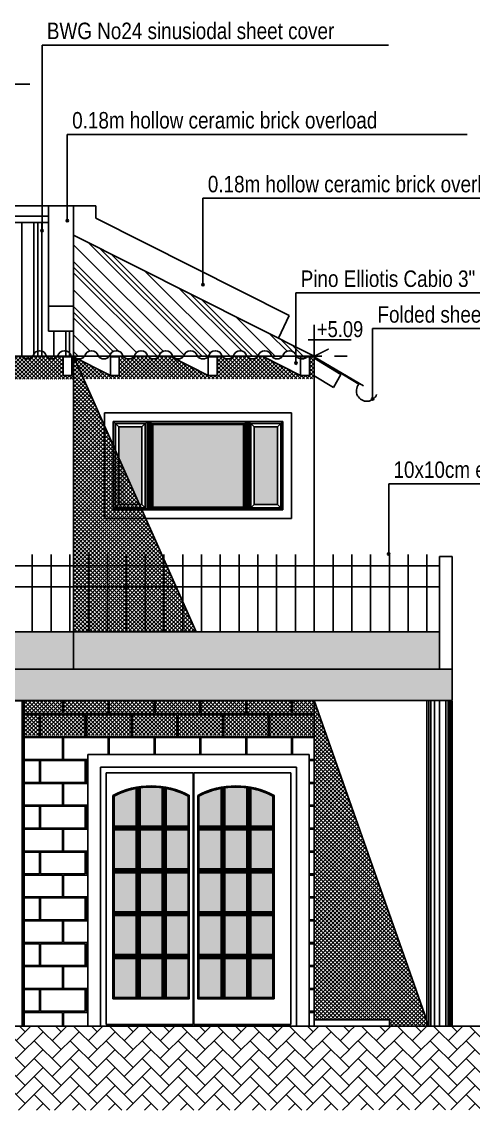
# Model space of a CAD drawing. Header units: millimetres. Extents: x 221 to 543, y -43 to 148.
# Drawn here: x 245.46 to 249.06, y 76.03 to 84.72 of the extents above; entities that cross this region are included whole.
import ezdxf

# ---------------------------------------------------------------- set-up
doc = ezdxf.new("R2010")
doc.units = ezdxf.units.MM
doc.linetypes.add('HIDDEN2', pattern=[4.7625, 3.175, -1.5875])
for name, color, linetype in [('02', 2, 'Continuous'), ('10-M-A-100', 3, 'Continuous'), ('10-NIVELES EN CORTE', 7, 'Continuous'), ('13010100', 7, 'Continuous'), ('1301050', 3, 'Continuous'), ('MMADERA', 7, 'Continuous')]:
    doc.layers.add(name, color=color, linetype=linetype)
doc.styles.add('NARROW', font='ARIALN.TTF')

# ---------------------------------------------------------------- blocks, each defined once
blk = doc.blocks.new('NIVEL-CORTE')
at = {"color": 8}
for p, q in [((0, 0.333), (0, -0.05)), ((-0.064, 0.176), (0.393, 0.176))]:
    blk.add_line(p, q, dxfattribs=at)
at = {"layer": '10-M-A-100', "color": 8, "linetype": 'HIDDEN2', "ltscale": 0.03}
blk.add_line((0.349, 0), (-0.064, 0), dxfattribs=at)
at = {"layer": '10-NIVELES EN CORTE', "const_width": 0.015}
for points in [[(0, 0), (-0.155, 0.078)], [(0, 0), (0.155, 0.078)]]:
    blk.add_lwpolyline(points, dxfattribs=at)
at = {"layer": '10-NIVELES EN CORTE', "style": 'NARROW'}
blk.add_attdef('NIVEL', (0.055, 0.204), '', height=0.17, dxfattribs=at)

msp = doc.modelspace()

# ---------------------------------------------------------------- hatches: boundary and pattern name
h = msp.add_hatch(color=256)
h.paths.add_polyline_path([(245.8304, 83.1291), (245.8216, 83.1326), (245.8216, 83.1231, 0.306117)])
h.paths.add_polyline_path([(245.8216, 83.1421), (245.8216, 83.1326), (245.8304, 83.1291, 0.095932), (245.8311, 83.1326, 0.414214)])
h.paths.add_polyline_path([(245.8216, 83.1421, 0.414214), (245.8121, 83.1326, 0.414214), (245.8216, 83.1231), (245.8216, 83.1326)])
h = msp.add_hatch(color=256)
h.paths.add_polyline_path([(245.6285, 83.0506), (245.6197, 83.0542), (245.6197, 83.0447, 0.306117)])
h.paths.add_polyline_path([(245.6197, 83.0637), (245.6197, 83.0542), (245.6285, 83.0506, 0.095932), (245.6292, 83.0542, 0.414214)])
h.paths.add_polyline_path([(245.6197, 83.0637, 0.414214), (245.6102, 83.0542, 0.414214), (245.6197, 83.0447), (245.6197, 83.0542)])
h = msp.add_hatch()
h.set_pattern_fill('PLASTI', color=251, scale=0.04, angle=135, style=0)
h.paths.add_polyline_path([(245.8718, 83.0175), (245.8718, 82.0504), (245.9602, 82.0504, -0.798228), (246.0694, 82.0504), (246.1578, 82.0504, -0.798228), (246.267, 82.0504), (246.3554, 82.0504, -0.798228), (246.4646, 82.0504), (246.553, 82.0504, -0.798228), (246.6622, 82.0504), (246.7506, 82.0504, -0.798228), (246.8598, 82.0504), (246.9482, 82.0504, -0.798228), (247.0574, 82.0504), (247.1458, 82.0504, -0.798228), (247.255, 82.0504), (247.3433, 82.0504, -0.798228), (247.4525, 82.0504), (247.5409, 82.0504, -0.798228), (247.6501, 82.0504), (247.7922, 82.0504)])
h = msp.add_hatch(color=256)
h.paths.add_polyline_path([(246.9132, 82.6194), (246.9044, 82.6229), (246.9044, 82.6135, 0.306117)])
h.paths.add_polyline_path([(246.9044, 82.6324), (246.9044, 82.6229), (246.9132, 82.6194, 0.095932), (246.9139, 82.6229, 0.414214)])
h.paths.add_polyline_path([(246.9044, 82.6324, 0.414214), (246.8949, 82.6229, 0.414214), (246.9044, 82.6135), (246.9044, 82.6229)])
h = msp.add_hatch()
h.set_pattern_fill('ANSI37', color=252, scale=0.007, angle=90, style=0)
h.paths.add_polyline_path([(245.8994, 82.0313, -0.082544), (245.883, 82.0396), (245.8748, 82.0437), (245.9526, 81.8687), (247.7922, 81.8687), (247.7922, 82.0504), (247.747, 82.0504), (247.754, 82.0469), (247.754, 81.8969), (247.684, 81.8969), (247.3791, 82.0504), (247.3433, 82.0504, -0.489043), (247.255, 82.0504), (247.1458, 82.0504, -0.489043), (247.0574, 82.0504), (247.0095, 82.0504), (247.0165, 82.0469), (247.0165, 81.8969), (246.9465, 81.8969), (246.6416, 82.0504), (246.553, 82.0504, -0.489043), (246.4646, 82.0504), (246.3554, 82.0504, -0.489043), (246.267, 82.0504), (246.2293, 82.0504), (246.2364, 82.0469), (246.2364, 81.8969), (246.1664, 81.8969)])
h.paths.add_polyline_path([(245.0016, 82.0504), (244.2716, 82.0504), (244.2716, 81.8969), (244.2016, 81.8969), (244.2016, 82.0504), (243.4716, 82.0504), (243.4716, 81.8969), (243.4016, 81.8969), (243.4016, 82.0504), (242.6716, 82.0504), (242.6716, 81.8969), (242.6016, 81.8969), (242.6016, 82.0504), (241.8716, 82.0504), (241.8716, 81.8969), (241.8016, 81.8969), (241.8016, 82.0504), (241.7922, 82.0504), (241.7922, 81.8672), (245.8718, 81.8672), (245.8718, 82.0504), (245.8582, 82.0504), (245.8582, 81.8969), (245.7882, 81.8969), (245.7882, 82.0504), (245.0716, 82.0504), (245.0716, 81.8969), (245.0016, 81.8969)])
h.paths.add_polyline_path([(246.5922, 80.2084), (246.4422, 80.2084), (246.4422, 79.8504), (246.5922, 79.8504)])
h.paths.add_polyline_path([(245.8718, 82.0504), (245.8718, 80.376), (246.5922, 80.376), (246.5922, 80.4297)])
h.paths.add_polyline_path([(245.9922, 80.376), (245.8718, 80.376), (245.8718, 80.2084), (245.9922, 80.2084)])
h.paths.add_polyline_path([(246.1422, 80.376), (245.9922, 80.376), (245.9922, 80.2084), (246.1422, 80.2084)])
h.paths.add_polyline_path([(246.2922, 80.376), (246.1422, 80.376), (246.1422, 80.2084), (246.2922, 80.2084)])
h.paths.add_polyline_path([(246.4422, 80.376), (246.2922, 80.376), (246.2922, 80.2084), (246.4422, 80.2084)])
h.paths.add_polyline_path([(246.5922, 80.376), (246.4422, 80.376), (246.4422, 80.2084), (246.5922, 80.2084)])
h.paths.add_polyline_path([(246.6161, 80.376), (246.5922, 80.376), (246.5922, 80.2084), (246.6905, 80.2084)])
h.paths.add_polyline_path([(246.6905, 80.2084), (246.5922, 80.2084), (246.5922, 79.8504), (246.7422, 79.8504), (246.7422, 80.0922)])
h.paths.add_polyline_path([(246.7422, 80.0922), (246.7422, 79.8504), (246.8497, 79.8504)])
h.paths.add_polyline_path([(246.4422, 80.2084), (246.2922, 80.2084), (246.2922, 79.8504), (246.4422, 79.8504)])
h.paths.add_polyline_path([(246.2922, 80.2084), (246.1422, 80.2084), (246.1422, 79.8504), (246.2922, 79.8504)])
h.paths.add_polyline_path([(246.1422, 80.2084), (245.9922, 80.2084), (245.9922, 79.8504), (246.1422, 79.8504)])
h.paths.add_polyline_path([(245.9922, 80.2084), (245.8718, 80.2084), (245.8718, 79.8504), (245.9922, 79.8504)])
h.paths.add_polyline_path([(244.9638, 79.3003), (239.8922, 79.3002), (239.8922, 79.0229), (244.9638, 79.0229)])
h.paths.add_polyline_path([(245.278, 79.3003), (244.9638, 79.3003), (244.9638, 79.0229), (245.278, 79.0229)])
h.paths.add_polyline_path([(247.7922, 79.3004), (245.478, 79.3003), (245.478, 79.0229), (247.7922, 79.0229)])
h.paths.add_polyline_path([(247.8898, 79.0229), (247.7922, 79.0229), (247.7922, 76.7502), (248.3922, 76.7502), (248.3922, 76.7002), (248.6922, 76.7002), (248.6922, 76.7429)])
h = msp.add_hatch(color=256)
h.paths.add_polyline_path([(247.6546, 81.9916), (247.6458, 81.9951), (247.6458, 81.9856, 0.306117)])
h.paths.add_polyline_path([(247.6458, 82.0046), (247.6458, 81.9951), (247.6546, 81.9916, 0.095932), (247.6552, 81.9951, 0.414214)])
h.paths.add_polyline_path([(247.6458, 82.0046, 0.414214), (247.6363, 81.9951, 0.414214), (247.6458, 81.9856), (247.6458, 81.9951)])
h = msp.add_hatch(color=256)
h.paths.add_polyline_path([(248.2674, 81.7063), (248.2586, 81.7099), (248.2586, 81.7004, 0.306117)])
h.paths.add_polyline_path([(248.2586, 81.7194), (248.2586, 81.7099), (248.2674, 81.7063, 0.095932), (248.2681, 81.7099, 0.414214)])
h.paths.add_polyline_path([(248.2586, 81.7194, 0.414214), (248.2491, 81.7099, 0.414214), (248.2586, 81.7004), (248.2586, 81.7099)])
h = msp.add_hatch(color=253)
h.paths.add_polyline_path([(244.1964, 81.506), (243.4717, 81.506), (243.4717, 80.8453), (244.1964, 80.8453)])
h.paths.add_polyline_path([(243.3858, 81.4857), (243.2009, 81.4857), (243.2009, 80.8656), (243.3858, 80.8656)])
h.paths.add_polyline_path([(244.4672, 81.4857), (244.2824, 81.4857), (244.2824, 80.8656), (244.4672, 80.8656)])
h.paths.add_polyline_path([(247.2275, 81.506), (246.5028, 81.506), (246.5028, 80.8453), (247.2275, 80.8453)])
h.paths.add_polyline_path([(246.4169, 81.4857), (246.232, 81.4857), (246.232, 81.2401), (246.3985, 80.8656), (246.4169, 80.8656)])
h.paths.add_polyline_path([(247.4983, 81.4857), (247.3135, 81.4857), (247.3135, 80.8656), (247.4983, 80.8656)])
for points in [[(246.2789, 81.4857), (246.232, 81.4857), (246.232, 80.8656), (246.2789, 80.8656)], [(246.553, 81.506), (246.5028, 81.506), (246.5028, 80.8453), (246.553, 80.8453)]]:
    msp.add_hatch(color=256).paths.add_polyline_path(points)
h = msp.add_hatch(color=256)
h.paths.add_polyline_path([(248.3953, 80.4662), (248.3865, 80.4698), (248.3865, 80.4603, 0.306117)])
h.paths.add_polyline_path([(248.3865, 80.4793), (248.3865, 80.4698), (248.3953, 80.4662, 0.095932), (248.396, 80.4698, 0.414214)])
h.paths.add_polyline_path([(248.3865, 80.4793, 0.414214), (248.377, 80.4698, 0.414214), (248.3865, 80.4603), (248.3865, 80.4698)])
h = msp.add_hatch()
h.set_pattern_fill('AR-SAND', color=252, scale=0.002, style=0)
h.paths.add_polyline_path([(239.7922, 79.8504), (239.7922, 79.5504), (245.8718, 79.5504), (245.8718, 79.8504)])
h.paths.add_polyline_path([(248.7922, 79.5504), (248.7922, 79.8504), (245.8718, 79.8504), (245.8718, 79.5504)])
h = msp.add_hatch()
h.set_pattern_fill('AR-CONC', color=252, scale=0.002, style=0)
h.set_pattern_definition([(50, (0, 0), (0.36436934, -0.03187817), [0.0381, -0.4191]), (355, (0, 0), (-0.07048565, 0.3821133), [0.03048, -0.33528]), (100.451, (0.03036, -0.00266), (0.293885, 0.35023338), [0.03238, -0.35618]), (46.1842, (0, 0.1016), (0.5421581, -0.08408466), [0.05715, -0.62865]), (96.6356, (0.0452, 0.0946), (0.4748085, 0.4948511), [0.04857, -0.53427]), (351.184, (0, 0.1016), (0.4748092, 0.4948502), [0.04572, -0.50292]), (21, (0.0508, 0.0762), (0.30322976, -0.20453104), [0.0381, -0.4191]), (326, (0.0508, 0.0762), (0.12360406, 0.36837593), [0.03048, -0.33528]), (71.4514, (0.07607, 0.05916), (0.426833, 0.1638457), [0.03238, -0.35618]), (37.5, (0, 0), (0.006177207, 0.16911008), [0, -0.331216, 0, -0.34036, 0, -0.33655]), (7.5, (0, 0), (0.13363933, 0.20036115), [0, -0.194056, 0, -0.323596, 0, -0.12827]), (327.5, (-0.11328, 0), (0.27118119, -0.01145749), [0, -0.127, 0, -0.39624, 0, -0.52578]), (317.5, (-0.16408, 0), (0.29625836, 0.05085298), [0, -0.1651, 0, -0.263144, 0, -0.37338])])
h.paths.add_polyline_path([(248.6922, 79.3004), (248.6922, 79.3004), (248.8922, 79.3004), (248.8922, 79.5504), (239.6922, 79.5504), (239.6922, 79.3004), (239.8922, 79.3004), (239.8922, 79.3002)])
h = msp.add_hatch()
h.set_pattern_fill('ANSI37', color=252, scale=0.007, angle=90, style=0)
h.paths.add_polyline_path([(247.7922, 79.3004), (247.7922, 79.0229), (247.8898, 79.0229)])
h = msp.add_hatch(color=253)
h.paths.add_polyline_path([(246.3712, 78.5977, 0.071864), (246.1952, 78.5379), (246.1952, 78.2977), (246.3712, 78.2977)])
h.paths.add_polyline_path([(246.5782, 78.6028, 0.068005), (246.4022, 78.6028), (246.4022, 78.2977), (246.5782, 78.2977)])
h.paths.add_polyline_path([(246.7852, 78.5379, 0.071864), (246.6092, 78.5977), (246.6092, 78.2977), (246.7852, 78.2977)])
h.paths.add_polyline_path([(246.3712, 78.2667), (246.1952, 78.2667), (246.1952, 77.9557), (246.3712, 77.9557)])
h.paths.add_polyline_path([(246.5782, 78.2667), (246.4022, 78.2667), (246.4022, 77.9557), (246.5782, 77.9557)])
h.paths.add_polyline_path([(246.7852, 78.2667), (246.6092, 78.2667), (246.6092, 77.9557), (246.7852, 77.9557)])
h.paths.add_polyline_path([(246.7852, 77.9247), (246.6092, 77.9247), (246.6092, 77.6137), (246.7852, 77.6137)])
h.paths.add_polyline_path([(246.5782, 77.9247), (246.4022, 77.9247), (246.4022, 77.6137), (246.5782, 77.6137)])
h.paths.add_polyline_path([(246.3712, 77.9247), (246.1952, 77.9247), (246.1952, 77.6137), (246.3712, 77.6137)])
h.paths.add_polyline_path([(246.3712, 77.5827), (246.1952, 77.5827), (246.1952, 77.2717), (246.3712, 77.2717)])
h.paths.add_polyline_path([(246.5782, 77.5827), (246.4022, 77.5827), (246.4022, 77.2717), (246.5782, 77.2717)])
h.paths.add_polyline_path([(246.7852, 77.5827), (246.6092, 77.5827), (246.6092, 77.2717), (246.7852, 77.2717)])
h.paths.add_polyline_path([(246.7852, 77.2407), (246.6092, 77.2407), (246.6092, 76.9287), (246.7852, 76.9287)])
h.paths.add_polyline_path([(246.5782, 77.2407), (246.4022, 77.2407), (246.4022, 76.9287), (246.5782, 76.9287)])
h.paths.add_polyline_path([(246.3712, 77.2407), (246.1952, 77.2407), (246.1952, 76.9287), (246.3712, 76.9287)])
h.paths.add_polyline_path([(247.0485, 77.2407), (246.8725, 77.2407), (246.8725, 76.9287), (247.0485, 76.9287)])
h.paths.add_polyline_path([(247.2555, 77.2407), (247.0795, 77.2407), (247.0795, 76.9287), (247.2555, 76.9287)])
h.paths.add_polyline_path([(247.4625, 77.2407), (247.2865, 77.2407), (247.2865, 76.9287), (247.4625, 76.9287)])
h.paths.add_polyline_path([(247.4625, 77.5827), (247.2865, 77.5827), (247.2865, 77.2717), (247.4625, 77.2717)])
h.paths.add_polyline_path([(247.2555, 77.5827), (247.0795, 77.5827), (247.0795, 77.2717), (247.2555, 77.2717)])
h.paths.add_polyline_path([(247.0485, 77.5827), (246.8725, 77.5827), (246.8725, 77.2717), (247.0485, 77.2717)])
h.paths.add_polyline_path([(247.0485, 77.9247), (246.8725, 77.9247), (246.8725, 77.6137), (247.0485, 77.6137)])
h.paths.add_polyline_path([(247.2555, 77.9247), (247.0795, 77.9247), (247.0795, 77.6137), (247.2555, 77.6137)])
h.paths.add_polyline_path([(247.4625, 77.9247), (247.2865, 77.9247), (247.2865, 77.6137), (247.4625, 77.6137)])
h.paths.add_polyline_path([(247.4625, 78.2667), (247.2865, 78.2667), (247.2865, 77.9557), (247.4625, 77.9557)])
h.paths.add_polyline_path([(247.2555, 78.2667), (247.0795, 78.2667), (247.0795, 77.9557), (247.2555, 77.9557)])
h.paths.add_polyline_path([(247.0485, 78.2667), (246.8725, 78.2667), (246.8725, 77.9557), (247.0485, 77.9557)])
h.paths.add_polyline_path([(247.0485, 78.5977, 0.071864), (246.8725, 78.5379), (246.8725, 78.2977), (247.0485, 78.2977)])
h.paths.add_polyline_path([(247.2555, 78.6028, 0.068005), (247.0795, 78.6028), (247.0795, 78.2977), (247.2555, 78.2977)])
h.paths.add_polyline_path([(247.4625, 78.5379, 0.071864), (247.2865, 78.5977), (247.2865, 78.2977), (247.4625, 78.2977)])
h = msp.add_hatch()
h.set_pattern_fill('AR-HBONE', color=252, scale=0.001, style=0)
h.paths.add_polyline_path([(253.6294, 76.6002), (253.0267, 76.6002), (253.0267, 76.4595), (252.897, 76.4595), (252.897, 76.2991, -0.414214), (252.797, 76.1991), (252.597, 76.1991, -0.414214), (252.497, 76.2991), (252.497, 76.4595), (252.1459, 76.4595), (252.1459, 76.6002), (251.4855, 76.6002), (251.4855, 76.03), (253.6294, 76.03)])
h.paths.add_polyline_path([(251.4855, 76.6002), (250.7902, 76.6002), (250.7902, 76.7002), (248.0728, 76.7002), (248.0728, 76.03), (251.4855, 76.03)])
h.paths.add_polyline_path([(242.1319, 76.7002), (242.1319, 76.0281), (248.0742, 76.0281), (248.0742, 76.7002)])

# ---------------------------------------------------------------- linework, layer by layer
for p, q in [((245.6197, 83.059), (245.6197, 84.5362)), ((245.6197, 84.5362), (248.3848, 84.5362)), ((242.7854, 84.2231), (245.5229, 84.2231)), ((245.8216, 83.1326), (245.8216, 83.8222)), ((245.8216, 83.8222), (249.0133, 83.8222)), ((246.9044, 82.6229), (246.9044, 83.3126)), ((246.9044, 83.3126), (250.0962, 83.3126)), ((247.7922, 82.0504), (245.8718, 83.0175)), ((247.6458, 81.9951), (247.6458, 82.5568)), ((247.6458, 82.5568), (249.5979, 82.5568)), ((248.2586, 81.7099), (248.2586, 82.2715)), ((248.2586, 82.2715), (251.0237, 82.2715)), ((245.8718, 82.0504), (247.7922, 82.0504)), ((247.7922, 82.0463), (248.1852, 81.8138)), ((248.3865, 80.4698), (248.3865, 81.0314)), ((248.3865, 81.0314), (251.5783, 81.0314)), ((248.3922, 76.7502), (247.7922, 76.7502)), ((248.3922, 76.7502), (248.3922, 76.7002))]:
    msp.add_line(p, q)
at = {"color": 253}
msp.add_line((245.6718, 83.2504), (243.7922, 83.2504), dxfattribs=at)
at = {"color": 3}
for p, q in [((245.8718, 83.2504), (246.0488, 83.2504)), ((246.0488, 83.2504), (246.0488, 83.1523)), ((247.5914, 82.3754), (246.0488, 83.1523)), ((247.5914, 82.3754), (247.5082, 82.1934)), ((248.7922, 79.8504), (239.7922, 79.8504)), ((247.7922, 79.3004), (247.7922, 76.7002))]:
    msp.add_line(p, q, dxfattribs=at)
at = {"color": 250}
for p, q in [((245.4592, 82.0504), (245.4592, 83.1182)), ((245.5545, 82.0504), (245.5545, 83.1182)), ((245.5863, 82.0504), (245.5863, 83.1182)), ((245.618, 82.0504), (245.618, 83.1182)), ((245.7132, 82.0504), (245.7132, 82.2504)), ((245.8085, 82.0504), (245.8085, 82.2504)), ((245.8402, 82.0504), (245.8402, 82.2504))]:
    msp.add_line(p, q, dxfattribs=at)
at = {"color": 2}
for p, q in [((245.8582, 82.0469), (245.7882, 82.0469)), ((245.7882, 82.0469), (245.7882, 81.8969)), ((245.8582, 81.8969), (245.8582, 82.0469)), ((246.1664, 81.8969), (245.8615, 82.0504)), ((246.1664, 82.0469), (246.1593, 82.0504)), ((246.2364, 82.0469), (246.1664, 82.0469)), ((246.1664, 82.0469), (246.1664, 81.8969)), ((246.2364, 82.0469), (246.2293, 82.0504)), ((246.2364, 81.8969), (246.2364, 82.0469)), ((246.9465, 81.8969), (246.6416, 82.0504)), ((246.9465, 82.0469), (246.9395, 82.0504)), ((247.0165, 82.0469), (246.9465, 82.0469)), ((246.9465, 82.0469), (246.9465, 81.8969)), ((247.0165, 82.0469), (247.0095, 82.0504)), ((247.0165, 81.8969), (247.0165, 82.0469)), ((247.684, 81.8969), (247.3791, 82.0504)), ((247.684, 82.0469), (247.677, 82.0504)), ((247.754, 82.0469), (247.684, 82.0469)), ((247.684, 82.0469), (247.684, 81.8969)), ((247.754, 82.0469), (247.747, 82.0504)), ((247.754, 81.8969), (247.754, 82.0469)), ((247.7922, 82.0504), (247.7922, 79.8504)), ((247.7922, 82.0347), (248.005, 81.9051)), ((245.7882, 81.8969), (245.8582, 81.8969)), ((246.1664, 81.8969), (246.2364, 81.8969)), ((246.9465, 81.8969), (247.0165, 81.8969)), ((247.684, 81.8969), (247.754, 81.8969)), ((248.005, 81.9051), (247.9455, 81.8003)), ((248.1476, 81.826), (247.9776, 81.9302)), ((247.7922, 81.8936), (247.9455, 81.8003)), ((245.5422, 79.8504), (245.5422, 80.4666)), ((245.6922, 79.8504), (245.6922, 80.4666)), ((245.8422, 79.8504), (245.8422, 80.4666)), ((245.9922, 79.8504), (245.9922, 80.4666)), ((246.1422, 79.8504), (246.1422, 80.4666)), ((246.2922, 79.8504), (246.2922, 80.4666)), ((246.4422, 79.8504), (246.4422, 80.4666)), ((246.5922, 79.8504), (246.5922, 80.4666)), ((246.7422, 79.8504), (246.7422, 80.4666)), ((246.8922, 79.8504), (246.8922, 80.4666)), ((247.0422, 79.8504), (247.0422, 80.4666)), ((247.1922, 79.8504), (247.1922, 80.4666)), ((247.3422, 79.8504), (247.3422, 80.4666)), ((247.4922, 79.8504), (247.4922, 80.4666)), ((247.6422, 79.8504), (247.6422, 80.4666)), ((247.7922, 79.8504), (247.7922, 80.4666)), ((247.9422, 79.8504), (247.9422, 80.4666)), ((248.0922, 79.8504), (248.0922, 80.4666)), ((248.2422, 79.8504), (248.2422, 80.4666)), ((248.3922, 79.8504), (248.3922, 80.4666)), ((248.5422, 79.8504), (248.5422, 80.4666)), ((248.6922, 79.8504), (248.6922, 80.4666))]:
    msp.add_line(p, q, dxfattribs=at)
at = {"color": 4}
for p, q in [((245.8718, 82.0504), (245.8718, 79.5504)), ((248.7922, 79.5504), (248.7922, 80.4504)), ((248.8922, 80.4504), (248.7922, 80.4504)), ((248.8922, 80.4504), (248.8922, 79.5504)), ((239.7922, 80.376), (248.7922, 80.376)), ((239.7922, 80.2084), (248.7922, 80.2084))]:
    msp.add_line(p, q, dxfattribs=at)
at = {"color": 252}
for p, q in [((245.8718, 82.0504), (246.8497, 79.8504)), ((245.4598, 79.2986), (245.4598, 76.6986)), ((245.4696, 79.2986), (245.4696, 76.6986)), ((245.7821, 79.1956), (245.7821, 79.3003)), ((245.7907, 79.1956), (245.7907, 79.3003)), ((246.1479, 79.1956), (246.1479, 79.3003)), ((246.1565, 79.1956), (246.1565, 79.3003)), ((246.5137, 79.1956), (246.5137, 79.3003)), ((246.5222, 79.1956), (246.5222, 79.3003)), ((246.8794, 79.1956), (246.8794, 79.3004)), ((246.888, 79.1956), (246.888, 79.3004)), ((247.2452, 79.1956), (247.2452, 79.3004)), ((247.2538, 79.1956), (247.2538, 79.3004)), ((247.6109, 79.1956), (247.6109, 79.3004)), ((247.6195, 79.1956), (247.6195, 79.3004)), ((247.7922, 79.3004), (248.7072, 76.7004)), ((248.7072, 79.3004), (248.7072, 76.7004)), ((248.7221, 79.3004), (248.7221, 76.7004)), ((248.752, 79.3004), (248.752, 76.7004)), ((248.7919, 79.3004), (248.7919, 76.7004)), ((248.8418, 79.3004), (248.8418, 76.7004)), ((248.8617, 79.3004), (248.8617, 76.7004)), ((248.874, 79.3004), (248.874, 76.7004)), ((248.8838, 79.3004), (248.8838, 76.7004)), ((245.478, 79.1956), (245.7821, 79.1956)), ((245.478, 79.187), (245.5993, 79.187)), ((245.5993, 79.0127), (245.5993, 79.187)), ((245.6078, 79.187), (245.965, 79.187)), ((245.6078, 79.0127), (245.6078, 79.187)), ((245.7907, 79.1956), (246.1479, 79.1956)), ((245.965, 79.0127), (245.965, 79.187)), ((245.9736, 79.187), (246.3308, 79.187)), ((245.9736, 79.0127), (245.9736, 79.187)), ((246.1565, 79.1956), (246.5137, 79.1956)), ((246.3308, 79.0127), (246.3308, 79.187)), ((246.3394, 79.187), (246.6965, 79.187)), ((246.3394, 79.0127), (246.3394, 79.187)), ((246.5222, 79.1956), (246.8794, 79.1956)), ((246.6965, 79.0127), (246.6965, 79.187)), ((246.7051, 79.187), (247.0623, 79.187)), ((246.7051, 79.0127), (246.7051, 79.187)), ((246.888, 79.1956), (247.2452, 79.1956)), ((247.0623, 79.0127), (247.0623, 79.187)), ((247.0709, 79.187), (247.4281, 79.187)), ((247.0709, 79.0127), (247.0709, 79.187)), ((247.2538, 79.1956), (247.6109, 79.1956)), ((247.4281, 79.0127), (247.4281, 79.187)), ((247.4366, 79.187), (247.7922, 79.187)), ((247.4366, 79.0127), (247.4366, 79.187)), ((247.6195, 79.1956), (247.7922, 79.1956)), ((245.478, 79.0127), (245.5993, 79.0127)), ((245.478, 79.0042), (245.7821, 79.0042)), ((245.6078, 79.0127), (245.965, 79.0127)), ((245.7821, 78.8299), (245.7821, 79.0042)), ((245.7907, 79.0042), (246.1479, 79.0042)), ((245.7907, 78.8299), (245.7907, 79.0042)), ((245.9736, 79.0127), (246.3308, 79.0127)), ((246.1479, 78.8692), (246.1479, 79.0042)), ((246.1565, 79.0042), (246.5137, 79.0042)), ((246.1565, 78.8692), (246.1565, 79.0042)), ((246.3394, 79.0127), (246.6965, 79.0127)), ((246.5137, 78.8692), (246.5137, 79.0042)), ((246.5222, 79.0042), (246.8794, 79.0042)), ((246.5222, 78.8692), (246.5222, 79.0042)), ((246.7051, 79.0127), (247.0623, 79.0127)), ((246.8794, 78.8692), (246.8794, 79.0042)), ((246.888, 79.0042), (247.2452, 79.0042)), ((246.888, 78.8692), (246.888, 79.0042)), ((247.0709, 79.0127), (247.4281, 79.0127)), ((247.2452, 78.8692), (247.2452, 79.0042)), ((247.2538, 79.0042), (247.6109, 79.0042)), ((247.2538, 78.8692), (247.2538, 79.0042)), ((247.4366, 79.0127), (247.7922, 79.0127)), ((247.6109, 78.8692), (247.6109, 79.0042)), ((247.6195, 79.0042), (247.7922, 79.0042)), ((247.6195, 78.8692), (247.6195, 79.0042)), ((245.478, 78.8299), (245.7821, 78.8299)), ((245.478, 78.8213), (245.5993, 78.8213)), ((245.5993, 78.647), (245.5993, 78.8213)), ((245.6078, 78.8213), (245.965, 78.8213)), ((245.6078, 78.647), (245.6078, 78.8213)), ((245.7907, 78.8299), (245.9856, 78.8299)), ((245.965, 78.647), (245.965, 78.8213)), ((245.9736, 78.8213), (245.9856, 78.8213)), ((245.9736, 78.647), (245.9736, 78.8213)), ((247.7507, 78.8299), (247.7922, 78.8299)), ((247.7507, 78.8213), (247.7922, 78.8213)), ((245.478, 78.647), (245.5993, 78.647)), ((245.478, 78.6384), (245.7821, 78.6384)), ((245.6078, 78.647), (245.965, 78.647)), ((245.7821, 78.4641), (245.7821, 78.6384)), ((245.7907, 78.6384), (245.9856, 78.6384)), ((245.7907, 78.4641), (245.7907, 78.6384)), ((245.9736, 78.647), (245.9856, 78.647)), ((247.7507, 78.647), (247.7922, 78.647)), ((247.7507, 78.6384), (247.7922, 78.6384)), ((245.478, 78.4641), (245.7821, 78.4641)), ((245.478, 78.4555), (245.5993, 78.4555)), ((245.5993, 78.2812), (245.5993, 78.4555)), ((245.6078, 78.4555), (245.965, 78.4555)), ((245.6078, 78.2812), (245.6078, 78.4555)), ((245.7907, 78.4641), (245.9856, 78.4641)), ((245.965, 78.2812), (245.965, 78.4555)), ((245.9736, 78.4555), (245.9856, 78.4555)), ((245.9736, 78.2812), (245.9736, 78.4555)), ((247.7507, 78.4641), (247.7922, 78.4641)), ((247.7507, 78.4555), (247.7922, 78.4555)), ((245.478, 78.2812), (245.5993, 78.2812)), ((245.478, 78.2726), (245.7821, 78.2726)), ((245.6078, 78.2812), (245.965, 78.2812)), ((245.7821, 78.0983), (245.7821, 78.2726)), ((245.7907, 78.2726), (245.9856, 78.2726)), ((245.7907, 78.0983), (245.7907, 78.2726)), ((245.9736, 78.2812), (245.9856, 78.2812)), ((247.7507, 78.2812), (247.7922, 78.2812)), ((247.7507, 78.2726), (247.7922, 78.2726)), ((245.478, 78.0983), (245.7821, 78.0983)), ((245.478, 78.0898), (245.5993, 78.0898)), ((245.5993, 77.9155), (245.5993, 78.0898)), ((245.6078, 78.0898), (245.965, 78.0898)), ((245.6078, 77.9155), (245.6078, 78.0898)), ((245.7907, 78.0983), (245.9856, 78.0983)), ((245.965, 77.9155), (245.965, 78.0898)), ((245.9736, 78.0898), (245.9856, 78.0898)), ((245.9736, 77.9155), (245.9736, 78.0898)), ((247.7507, 78.0983), (247.7922, 78.0983)), ((247.7507, 78.0898), (247.7922, 78.0898)), ((245.478, 77.9155), (245.5993, 77.9155)), ((245.478, 77.9069), (245.7821, 77.9069)), ((245.6078, 77.9155), (245.965, 77.9155)), ((245.7821, 77.7326), (245.7821, 77.9069)), ((245.7907, 77.9069), (245.9856, 77.9069)), ((245.7907, 77.7326), (245.7907, 77.9069)), ((245.9736, 77.9155), (245.9856, 77.9155)), ((247.7507, 77.9155), (247.7922, 77.9155)), ((247.7507, 77.9069), (247.7922, 77.9069)), ((245.478, 77.7326), (245.7821, 77.7326)), ((245.478, 77.724), (245.5993, 77.724)), ((245.5993, 77.5497), (245.5993, 77.724)), ((245.6078, 77.724), (245.965, 77.724)), ((245.6078, 77.5497), (245.6078, 77.724)), ((245.7907, 77.7326), (245.9856, 77.7326)), ((245.965, 77.5497), (245.965, 77.724)), ((245.9736, 77.724), (245.9856, 77.724)), ((245.9736, 77.5497), (245.9736, 77.724)), ((247.7507, 77.7326), (247.7922, 77.7326)), ((247.7507, 77.724), (247.7922, 77.724)), ((245.478, 77.5497), (245.5993, 77.5497)), ((245.6078, 77.5497), (245.965, 77.5497)), ((245.9736, 77.5497), (245.9856, 77.5497)), ((247.7507, 77.5497), (247.7922, 77.5497)), ((245.478, 77.5411), (245.7821, 77.5411)), ((245.7821, 77.3668), (245.7821, 77.5411)), ((245.7907, 77.5411), (245.9856, 77.5411)), ((245.7907, 77.3668), (245.7907, 77.5411)), ((247.7507, 77.5411), (247.7922, 77.5411)), ((245.478, 77.3668), (245.7821, 77.3668)), ((245.478, 77.3582), (245.5993, 77.3582)), ((245.5993, 77.1839), (245.5993, 77.3582)), ((245.6078, 77.3582), (245.965, 77.3582)), ((245.6078, 77.1839), (245.6078, 77.3582)), ((245.7907, 77.3668), (245.9856, 77.3668)), ((245.965, 77.1839), (245.965, 77.3582)), ((245.9736, 77.3582), (245.9856, 77.3582)), ((245.9736, 77.1839), (245.9736, 77.3582)), ((247.7507, 77.3668), (247.7922, 77.3668)), ((247.7507, 77.3582), (247.7922, 77.3582)), ((245.478, 77.1839), (245.5993, 77.1839)), ((245.478, 77.1754), (245.7821, 77.1754)), ((245.6078, 77.1839), (245.965, 77.1839)), ((245.7821, 77.0011), (245.7821, 77.1754)), ((245.7907, 77.1754), (245.9856, 77.1754)), ((245.7907, 77.0011), (245.7907, 77.1754)), ((245.9736, 77.1839), (245.9856, 77.1839)), ((247.7507, 77.1839), (247.7922, 77.1839)), ((247.7507, 77.1754), (247.7922, 77.1754)), ((245.478, 77.0011), (245.7821, 77.0011)), ((245.478, 76.9925), (245.5993, 76.9925)), ((245.5993, 76.8182), (245.5993, 76.9925)), ((245.6078, 76.9925), (245.965, 76.9925)), ((245.6078, 76.8182), (245.6078, 76.9925)), ((245.7907, 77.0011), (245.9856, 77.0011)), ((245.965, 76.8182), (245.965, 76.9925)), ((245.9736, 76.9925), (245.9856, 76.9925)), ((245.9736, 76.8182), (245.9736, 76.9925)), ((247.7507, 77.0011), (247.7922, 77.0011)), ((247.7507, 76.9925), (247.7922, 76.9925)), ((245.478, 76.8182), (245.5993, 76.8182)), ((245.478, 76.8096), (245.7821, 76.8096)), ((245.6078, 76.8182), (245.965, 76.8182)), ((245.7821, 76.7002), (245.7821, 76.8096)), ((245.7907, 76.8096), (245.9856, 76.8096)), ((245.7907, 76.7002), (245.7907, 76.8096)), ((245.9736, 76.8182), (245.9856, 76.8182)), ((247.7507, 76.8182), (247.7922, 76.8182)), ((247.7507, 76.8096), (247.7922, 76.8096))]:
    msp.add_line(p, q, dxfattribs=at)
at = {"color": 251}
for p, q in [((246.5198, 80.8373), (246.5198, 80.8453)), ((246.5251, 80.8373), (246.5251, 80.8453)), ((247.2032, 80.8373), (247.2032, 80.8453)), ((247.2086, 80.8373), (247.2086, 80.8453))]:
    msp.add_line(p, q, dxfattribs=at)
at = {"color": 6}
msp.add_line((250.7902, 76.7002), (229.8422, 76.7002), dxfattribs=at)
for centre in [(245.8216, 83.1326), (245.6197, 83.0542), (246.9044, 82.6229), (247.6458, 81.9951), (248.2586, 81.7099), (248.3865, 80.4698)]:
    msp.add_circle(centre, 0.00949)
for centre, start, end in [((245.601, 82.038), 12.80427, 167.19573), ((245.7986, 82.038), 12.80427, 167.19573), ((246.0148, 82.038), 12.80427, 167.19573), ((246.2124, 82.038), 12.80427, 167.19573), ((246.41, 82.038), 12.80427, 167.19573), ((246.6076, 82.038), 12.80427, 167.19573), ((246.8052, 82.038), 12.80427, 167.19573), ((247.0028, 82.038), 12.80427, 167.19573), ((247.2004, 82.038), 12.80427, 167.19573), ((247.3979, 82.038), 12.80427, 167.19573), ((247.5955, 82.038), 12.80427, 167.19573), ((245.5022, 82.0848), 217.87876, 322.12124), ((245.6998, 82.0848), 217.87876, 322.12124), ((245.916, 82.0848), 217.87876, 322.12124), ((246.1136, 82.0848), 217.87876, 322.12124), ((246.3112, 82.0848), 217.87876, 322.12124), ((246.5088, 82.0848), 217.87876, 322.12124), ((246.7064, 82.0848), 217.87876, 322.12124), ((246.904, 82.0848), 217.87876, 322.12124), ((247.1016, 82.0848), 217.87876, 322.12124), ((247.2992, 82.0848), 217.87876, 322.12124), ((247.4967, 82.0848), 217.87876, 322.12124), ((247.6943, 82.0848), 217.87876, 322.12124)]:
    msp.add_arc(centre, 0.056, start, end)
at = {"color": 2}
msp.add_arc((248.2122, 81.7737), 0.0832, 141.03274, 340.53804, dxfattribs=at)
at = {"layer": '02'}
for p, q in [((245.6718, 83.2504), (245.6718, 82.2504)), ((245.8718, 83.2504), (245.6718, 83.2504)), ((245.8718, 83.2504), (245.8718, 82.0504)), ((245.8718, 82.4504), (245.6718, 82.4504)), ((245.8718, 82.2504), (245.6718, 82.2504)), ((241.7922, 82.0504), (245.8718, 82.0504)), ((239.6922, 79.5504), (248.8922, 79.5504)), ((248.8922, 79.3047), (248.8922, 79.5504)), ((248.8922, 79.3004), (239.8922, 79.3002)), ((245.478, 79.2986), (245.278, 79.2986)), ((245.478, 79.2986), (245.478, 76.6986)), ((248.6922, 79.3004), (248.6922, 76.7004)), ((248.8922, 79.3004), (248.6922, 79.3004)), ((248.8922, 79.3004), (248.8922, 76.7004))]:
    msp.add_line(p, q, dxfattribs=at)
at = {"layer": '02', "color": 0}
for p, q in [((243.7922, 83.1682), (245.6718, 83.1682)), ((243.7922, 83.1182), (245.6718, 83.1182))]:
    msp.add_line(p, q, dxfattribs=at)
at = {"layer": '13010100'}
for p, q in [((246.1184, 80.7532), (246.1184, 81.598)), ((246.1184, 81.598), (247.6119, 81.598)), ((247.6119, 80.7532), (247.6119, 81.598)), ((246.1885, 80.8233), (246.1885, 81.5279)), ((246.1885, 81.5279), (246.4604, 81.5279)), ((246.2027, 80.8375), (246.2027, 81.5137)), ((246.2027, 81.5137), (246.4462, 81.5137)), ((246.2055, 80.839), (246.2055, 81.5122)), ((246.2055, 81.5122), (246.4434, 81.5122)), ((246.232, 80.8656), (246.232, 81.4857)), ((246.232, 81.4857), (246.4169, 81.4857)), ((246.4169, 80.8656), (246.4169, 81.4857)), ((246.4434, 80.839), (246.4434, 81.5122)), ((246.4462, 80.8375), (246.4462, 81.5137)), ((246.4604, 80.8233), (246.4604, 81.5279)), ((246.4604, 81.5279), (246.4821, 81.5279)), ((246.4808, 81.5279), (247.2482, 81.5279)), ((246.4821, 80.8233), (246.4821, 81.5279)), ((246.4948, 80.8373), (246.4948, 81.514)), ((246.4948, 81.514), (247.2355, 81.514)), ((246.5028, 80.8453), (246.5028, 81.506)), ((246.5028, 81.506), (247.2275, 81.506)), ((247.2275, 80.8453), (247.2275, 81.506)), ((247.2355, 80.8373), (247.2355, 81.514)), ((247.2482, 80.8233), (247.2482, 81.5279)), ((247.2699, 81.5279), (247.2482, 81.5279)), ((247.2699, 80.8233), (247.2699, 81.5279)), ((247.5418, 81.5279), (247.2699, 81.5279)), ((247.2842, 80.8375), (247.2842, 81.5137)), ((247.5276, 81.5137), (247.2842, 81.5137)), ((247.2869, 80.839), (247.2869, 81.5122)), ((247.5249, 81.5122), (247.2869, 81.5122)), ((247.3135, 80.8656), (247.3135, 81.4857)), ((247.4983, 81.4857), (247.3135, 81.4857)), ((247.4983, 80.8656), (247.4983, 81.4857)), ((247.5249, 80.839), (247.5249, 81.5122)), ((247.5276, 80.8375), (247.5276, 81.5137)), ((247.5418, 80.8233), (247.5418, 81.5279)), ((246.232, 80.8656), (246.4169, 80.8656)), ((247.4983, 80.8656), (247.3135, 80.8656)), ((246.1885, 80.8233), (246.4604, 80.8233)), ((246.2027, 80.8375), (246.4462, 80.8375)), ((246.2055, 80.839), (246.4434, 80.839)), ((246.4604, 80.8233), (246.4821, 80.8233)), ((246.4821, 80.8233), (247.2482, 80.8233)), ((246.4948, 80.8373), (247.2355, 80.8373)), ((246.5028, 80.8453), (247.2275, 80.8453)), ((247.2699, 80.8233), (247.2482, 80.8233)), ((247.5418, 80.8233), (247.2699, 80.8233)), ((247.5276, 80.8375), (247.2842, 80.8375)), ((247.5249, 80.839), (247.2869, 80.839)), ((246.1184, 80.7532), (247.6119, 80.7532)), ((246.1306, 76.7132), (246.1306, 78.7232)), ((246.1306, 78.7232), (246.8273, 78.7232)), ((246.8273, 78.7232), (246.8273, 76.7132)), ((246.8303, 76.7132), (246.8303, 78.7232)), ((246.8303, 78.7232), (247.6057, 78.7232)), ((247.6057, 78.7232), (247.6057, 76.7132)), ((246.8273, 76.7132), (246.1306, 76.7132)), ((247.6057, 76.7132), (246.8303, 76.7132))]:
    msp.add_line(p, q, dxfattribs=at)
for points in [[(246.1852, 78.5427), (246.1852, 76.9187), (246.7952, 76.9187), (246.7952, 78.5427, 0.249183)], [(246.1952, 78.5379), (246.1952, 78.2977), (246.3712, 78.2977), (246.3712, 78.5977, 0.071864)], [(246.4022, 78.6028), (246.4022, 78.2977), (246.5782, 78.2977), (246.5782, 78.6028, 0.068005)], [(246.6092, 78.5977), (246.6092, 78.2977), (246.7852, 78.2977), (246.7852, 78.5379, 0.071864)], [(246.8625, 78.5427), (246.8625, 76.9187), (247.4725, 76.9187), (247.4725, 78.5427, 0.249183)], [(246.8725, 78.5379), (246.8725, 78.2977), (247.0485, 78.2977), (247.0485, 78.5977, 0.071864)], [(247.0795, 78.6028), (247.0795, 78.2977), (247.2555, 78.2977), (247.2555, 78.6028, 0.068005)], [(247.2865, 78.5977), (247.2865, 78.2977), (247.4625, 78.2977), (247.4625, 78.5379, 0.071864)]]:
    msp.add_lwpolyline(points, format="xyb", close=True, dxfattribs=at)
for points in [[(246.1952, 77.9557), (246.1952, 78.2667), (246.3712, 78.2667), (246.3712, 77.9557)], [(246.4022, 77.9557), (246.4022, 78.2667), (246.5782, 78.2667), (246.5782, 77.9557)], [(246.6092, 77.9557), (246.6092, 78.2667), (246.7852, 78.2667), (246.7852, 77.9557)], [(246.8725, 77.9557), (246.8725, 78.2667), (247.0485, 78.2667), (247.0485, 77.9557)], [(247.0795, 77.9557), (247.0795, 78.2667), (247.2555, 78.2667), (247.2555, 77.9557)], [(247.2865, 77.9557), (247.2865, 78.2667), (247.4625, 78.2667), (247.4625, 77.9557)], [(246.1952, 77.6137), (246.1952, 77.9247), (246.3712, 77.9247), (246.3712, 77.6137)], [(246.4022, 77.6137), (246.4022, 77.9247), (246.5782, 77.9247), (246.5782, 77.6137)], [(246.6092, 77.6137), (246.6092, 77.9247), (246.7852, 77.9247), (246.7852, 77.6137)], [(246.8725, 77.6137), (246.8725, 77.9247), (247.0485, 77.9247), (247.0485, 77.6137)], [(247.0795, 77.6137), (247.0795, 77.9247), (247.2555, 77.9247), (247.2555, 77.6137)], [(247.2865, 77.6137), (247.2865, 77.9247), (247.4625, 77.9247), (247.4625, 77.6137)], [(246.1952, 77.2717), (246.1952, 77.5827), (246.3712, 77.5827), (246.3712, 77.2717)], [(246.4022, 77.2717), (246.4022, 77.5827), (246.5782, 77.5827), (246.5782, 77.2717)], [(246.7852, 77.5827), (246.7852, 77.2717), (246.6092, 77.2717), (246.6092, 77.5827)], [(246.8725, 77.2717), (246.8725, 77.5827), (247.0485, 77.5827), (247.0485, 77.2717)], [(247.0795, 77.2717), (247.0795, 77.5827), (247.2555, 77.5827), (247.2555, 77.2717)], [(247.4625, 77.5827), (247.4625, 77.2717), (247.2865, 77.2717), (247.2865, 77.5827)], [(246.1952, 76.9287), (246.1952, 77.2407), (246.3712, 77.2407), (246.3712, 76.9287)], [(246.4022, 76.9287), (246.4022, 77.2407), (246.5782, 77.2407), (246.5782, 76.9287)], [(246.7852, 77.2407), (246.7852, 76.9287), (246.6092, 76.9287), (246.6092, 77.2407)], [(246.8725, 76.9287), (246.8725, 77.2407), (247.0485, 77.2407), (247.0485, 76.9287)], [(247.0795, 76.9287), (247.0795, 77.2407), (247.2555, 77.2407), (247.2555, 76.9287)], [(247.4625, 77.2407), (247.4625, 76.9287), (247.2865, 76.9287), (247.2865, 77.2407)]]:
    msp.add_lwpolyline(points, close=True, dxfattribs=at)
at = {"layer": '1301050'}
for p, q in [((246.2027, 81.5137), (246.1885, 81.5279)), ((246.2055, 81.5122), (246.232, 81.4857)), ((246.4169, 81.4857), (246.4434, 81.5122)), ((246.4462, 81.5137), (246.4604, 81.5279)), ((246.4693, 80.8233), (246.4693, 81.5279)), ((246.4821, 81.5266), (246.5028, 81.506)), ((247.2482, 81.5266), (247.2275, 81.506)), ((247.261, 80.8233), (247.261, 81.5279)), ((247.2842, 81.5137), (247.2699, 81.5279)), ((247.3135, 81.4857), (247.2869, 81.5122)), ((247.5249, 81.5122), (247.4983, 81.4857)), ((247.5276, 81.5137), (247.5418, 81.5279)), ((246.2055, 80.839), (246.232, 80.8656)), ((246.4169, 80.8656), (246.4434, 80.839)), ((247.3135, 80.8656), (247.2869, 80.839)), ((247.5249, 80.839), (247.4983, 80.8656)), ((246.2027, 80.8375), (246.1885, 80.8233)), ((246.4462, 80.8375), (246.4604, 80.8233)), ((246.5028, 80.8453), (246.4821, 80.8246)), ((247.2275, 80.8453), (247.2482, 80.8246)), ((247.2842, 80.8375), (247.2699, 80.8233)), ((247.5276, 80.8375), (247.5418, 80.8233)), ((246.3712, 78.5977), (246.3812, 78.6095)), ((246.3812, 78.2877), (246.3812, 78.6095)), ((246.3922, 78.2877), (246.3922, 78.6113)), ((246.3922, 78.6113), (246.4022, 78.6028)), ((246.5782, 78.6028), (246.5882, 78.6113)), ((246.5882, 78.2877), (246.5882, 78.6113)), ((246.5992, 78.2877), (246.5992, 78.6095)), ((246.5992, 78.6095), (246.6092, 78.5977)), ((247.0485, 78.5977), (247.0585, 78.6095)), ((247.0585, 78.2877), (247.0585, 78.6095)), ((247.0695, 78.6113), (247.0795, 78.6028)), ((247.0695, 78.2877), (247.0695, 78.6113)), ((247.2555, 78.6028), (247.2655, 78.6113)), ((247.2655, 78.2877), (247.2655, 78.6113)), ((247.2765, 78.6095), (247.2865, 78.5977)), ((247.2765, 78.2877), (247.2765, 78.6095)), ((246.1852, 78.5427), (246.1952, 78.5379)), ((246.7852, 78.5379), (246.7952, 78.5427)), ((246.8625, 78.5427), (246.8725, 78.5379)), ((247.4625, 78.5379), (247.4725, 78.5427)), ((246.1952, 78.2977), (246.1852, 78.2877)), ((246.1852, 78.2877), (246.7952, 78.2877)), ((246.1852, 78.2767), (246.7952, 78.2767)), ((246.1852, 78.2767), (246.1952, 78.2667)), ((246.3712, 78.2977), (246.3812, 78.2877)), ((246.3712, 78.2667), (246.3812, 78.2767)), ((246.3812, 77.9457), (246.3812, 78.2767)), ((246.4022, 78.2977), (246.3922, 78.2877)), ((246.3922, 77.9457), (246.3922, 78.2767)), ((246.4022, 78.2667), (246.3922, 78.2767)), ((246.5782, 78.2977), (246.5882, 78.2877)), ((246.5882, 78.2767), (246.5782, 78.2667)), ((246.5882, 77.9457), (246.5882, 78.2767)), ((246.5992, 78.2877), (246.6092, 78.2977)), ((246.5992, 77.9457), (246.5992, 78.2767)), ((246.5992, 78.2767), (246.6092, 78.2667)), ((246.7852, 78.2977), (246.7952, 78.2877)), ((246.7852, 78.2667), (246.7952, 78.2767)), ((246.8725, 78.2977), (246.8625, 78.2877)), ((246.8625, 78.2877), (247.4725, 78.2877)), ((246.8625, 78.2767), (246.8725, 78.2667)), ((246.8625, 78.2767), (247.4725, 78.2767)), ((247.0485, 78.2977), (247.0585, 78.2877)), ((247.0485, 78.2667), (247.0585, 78.2767)), ((247.0585, 77.9457), (247.0585, 78.2767)), ((247.0795, 78.2977), (247.0695, 78.2877)), ((247.0795, 78.2667), (247.0695, 78.2767)), ((247.0695, 77.9457), (247.0695, 78.2767)), ((247.2555, 78.2977), (247.2655, 78.2877)), ((247.2655, 78.2767), (247.2555, 78.2667)), ((247.2655, 77.9457), (247.2655, 78.2767)), ((247.2765, 78.2877), (247.2865, 78.2977)), ((247.2765, 78.2767), (247.2865, 78.2667)), ((247.2765, 77.9457), (247.2765, 78.2767)), ((247.4625, 78.2977), (247.4725, 78.2877)), ((247.4625, 78.2667), (247.4725, 78.2767)), ((246.1952, 77.9557), (246.1852, 77.9457)), ((246.1852, 77.9457), (246.7952, 77.9457)), ((246.1852, 77.9347), (246.7952, 77.9347)), ((246.1852, 77.9347), (246.1952, 77.9247)), ((246.3712, 77.9557), (246.3812, 77.9457)), ((246.3812, 77.9347), (246.3712, 77.9247)), ((246.3812, 77.6037), (246.3812, 77.9347)), ((246.3922, 77.9457), (246.4022, 77.9557)), ((246.3922, 77.6037), (246.3922, 77.9347)), ((246.3922, 77.9347), (246.4022, 77.9247)), ((246.5782, 77.9557), (246.5882, 77.9457)), ((246.5882, 77.9347), (246.5782, 77.9247)), ((246.5882, 77.6037), (246.5882, 77.9347)), ((246.6092, 77.9557), (246.5992, 77.9457)), ((246.5992, 77.6037), (246.5992, 77.9347)), ((246.5992, 77.9347), (246.6092, 77.9247)), ((246.7852, 77.9557), (246.7952, 77.9457)), ((246.7852, 77.9247), (246.7952, 77.9347)), ((246.8725, 77.9557), (246.8625, 77.9457)), ((246.8625, 77.9457), (247.4725, 77.9457)), ((246.8625, 77.9347), (246.8725, 77.9247)), ((246.8625, 77.9347), (247.4725, 77.9347)), ((247.0485, 77.9557), (247.0585, 77.9457)), ((247.0585, 77.9347), (247.0485, 77.9247)), ((247.0585, 77.6037), (247.0585, 77.9347)), ((247.0695, 77.9457), (247.0795, 77.9557)), ((247.0695, 77.9347), (247.0795, 77.9247)), ((247.0695, 77.6037), (247.0695, 77.9347)), ((247.2555, 77.9557), (247.2655, 77.9457)), ((247.2655, 77.9347), (247.2555, 77.9247)), ((247.2655, 77.6037), (247.2655, 77.9347)), ((247.2865, 77.9557), (247.2765, 77.9457)), ((247.2765, 77.9347), (247.2865, 77.9247)), ((247.2765, 77.6037), (247.2765, 77.9347)), ((247.4625, 77.9557), (247.4725, 77.9457)), ((247.4625, 77.9247), (247.4725, 77.9347)), ((246.1952, 77.6137), (246.1852, 77.6037)), ((246.1852, 77.6037), (246.7952, 77.6037)), ((246.1852, 77.5927), (246.7952, 77.5927)), ((246.1852, 77.5927), (246.1952, 77.5827)), ((246.3712, 77.6137), (246.3812, 77.6037)), ((246.3712, 77.5827), (246.3812, 77.5927)), ((246.3812, 77.2617), (246.3812, 77.5927)), ((246.4022, 77.6137), (246.3922, 77.6037)), ((246.3922, 77.2617), (246.3922, 77.5927)), ((246.4022, 77.5827), (246.3922, 77.5927)), ((246.5782, 77.6137), (246.5882, 77.6037)), ((246.5782, 77.5827), (246.5882, 77.5927)), ((246.5882, 77.2617), (246.5882, 77.5927)), ((246.6092, 77.6137), (246.5992, 77.6037)), ((246.5992, 77.2617), (246.5992, 77.5927)), ((246.6092, 77.5827), (246.5992, 77.5927)), ((246.7852, 77.6137), (246.7952, 77.6037)), ((246.7952, 77.5927), (246.7852, 77.5827)), ((246.8725, 77.6137), (246.8625, 77.6037)), ((246.8625, 77.6037), (247.4725, 77.6037)), ((246.8625, 77.5927), (246.8725, 77.5827)), ((246.8625, 77.5927), (247.4725, 77.5927)), ((247.0485, 77.6137), (247.0585, 77.6037)), ((247.0485, 77.5827), (247.0585, 77.5927)), ((247.0585, 77.2617), (247.0585, 77.5927)), ((247.0795, 77.6137), (247.0695, 77.6037)), ((247.0795, 77.5827), (247.0695, 77.5927)), ((247.0695, 77.2617), (247.0695, 77.5927)), ((247.2555, 77.6137), (247.2655, 77.6037)), ((247.2555, 77.5827), (247.2655, 77.5927)), ((247.2655, 77.2617), (247.2655, 77.5927)), ((247.2865, 77.6137), (247.2765, 77.6037)), ((247.2865, 77.5827), (247.2765, 77.5927)), ((247.2765, 77.2617), (247.2765, 77.5927)), ((247.4625, 77.6137), (247.4725, 77.6037)), ((247.4725, 77.5927), (247.4625, 77.5827)), ((246.1952, 77.2717), (246.1852, 77.2617)), ((246.1852, 77.2617), (246.7952, 77.2617)), ((246.1852, 77.2507), (246.7952, 77.2507)), ((246.1952, 77.2407), (246.1852, 77.2507)), ((246.3712, 77.2717), (246.3812, 77.2617)), ((246.3712, 77.2407), (246.3812, 77.2507)), ((246.3812, 76.9187), (246.3812, 77.2507)), ((246.4022, 77.2717), (246.3922, 77.2617)), ((246.3922, 76.9187), (246.3922, 77.2507)), ((246.3922, 77.2507), (246.4022, 77.2407)), ((246.5782, 77.2717), (246.5882, 77.2617)), ((246.5782, 77.2407), (246.5882, 77.2507)), ((246.5882, 76.9187), (246.5882, 77.2507)), ((246.6092, 77.2717), (246.5992, 77.2617)), ((246.5992, 76.9187), (246.5992, 77.2507)), ((246.5992, 77.2507), (246.6092, 77.2407)), ((246.7852, 77.2717), (246.7952, 77.2617)), ((246.7852, 77.2407), (246.7952, 77.2507)), ((246.8725, 77.2717), (246.8625, 77.2617)), ((246.8625, 77.2617), (247.4725, 77.2617)), ((246.8725, 77.2407), (246.8625, 77.2507)), ((246.8625, 77.2507), (247.4725, 77.2507)), ((247.0485, 77.2717), (247.0585, 77.2617)), ((247.0485, 77.2407), (247.0585, 77.2507)), ((247.0585, 76.9187), (247.0585, 77.2507)), ((247.0795, 77.2717), (247.0695, 77.2617)), ((247.0695, 77.2507), (247.0795, 77.2407)), ((247.0695, 76.9187), (247.0695, 77.2507)), ((247.2555, 77.2717), (247.2655, 77.2617)), ((247.2555, 77.2407), (247.2655, 77.2507)), ((247.2655, 76.9187), (247.2655, 77.2507)), ((247.2865, 77.2717), (247.2765, 77.2617)), ((247.2765, 77.2507), (247.2865, 77.2407)), ((247.2765, 76.9187), (247.2765, 77.2507)), ((247.4625, 77.2717), (247.4725, 77.2617)), ((247.4625, 77.2407), (247.4725, 77.2507)), ((246.1952, 76.9287), (246.1852, 76.9187)), ((246.3712, 76.9287), (246.3812, 76.9187)), ((246.4022, 76.9287), (246.3922, 76.9187)), ((246.5782, 76.9287), (246.5882, 76.9187)), ((246.6092, 76.9287), (246.5992, 76.9187)), ((246.7852, 76.9287), (246.7952, 76.9187)), ((246.8725, 76.9287), (246.8625, 76.9187)), ((247.0485, 76.9287), (247.0585, 76.9187)), ((247.0795, 76.9287), (247.0695, 76.9187)), ((247.2555, 76.9287), (247.2655, 76.9187)), ((247.2865, 76.9287), (247.2765, 76.9187)), ((247.4625, 76.9287), (247.4725, 76.9187))]:
    msp.add_line(p, q, dxfattribs=at)
at = {"layer": 'MMADERA'}
for p, q in [((245.9856, 78.8692), (247.7507, 78.8692)), ((245.9856, 76.7002), (245.9856, 78.8692)), ((247.7507, 78.8692), (247.7507, 76.7002)), ((246.0856, 76.7002), (246.0856, 78.7692)), ((246.0856, 78.7692), (247.6507, 78.7692)), ((247.6507, 78.7692), (247.6507, 76.7002)), ((247.6507, 76.7002), (246.0856, 76.7002))]:
    msp.add_line(p, q, dxfattribs=at)

# ---------------------------------------------------------------- block references
at = {"color": 3}
ref = msp.add_blockref('NIVEL-CORTE', (247.7922, 82.0504), dxfattribs=dict(at, xscale=0.75, yscale=0.75, zscale=0.75))
ref.add_attrib('NIVEL', '+5.09', (247.8138, 82.2033), dxfattribs={"layer": '10-NIVELES EN CORTE', "height": 0.1275, "style": 'NARROW'})

# ---------------------------------------------------------------- texts
at = {"color": 0, "style": 'NARROW'}
for s, p in [('BWG No24 sinusiodal sheet cover', (245.6584, 84.5833)), ('0.18m hollow ceramic brick overload', (245.8602, 83.8693)), ('0.18m hollow ceramic brick overload', (246.943, 83.3596)), ('Pino Elliotis Cabio 3" x 5" ', (247.6844, 82.6038)), ('Folded sheet metal gutter No18', (248.2972, 82.3186)), ('10x10cm electrowelded mesh railing', (248.4251, 81.0785))]:
    msp.add_text(s, height=0.131483, dxfattribs=at).set_placement(p)

doc.saveas('drawing.dxf')
